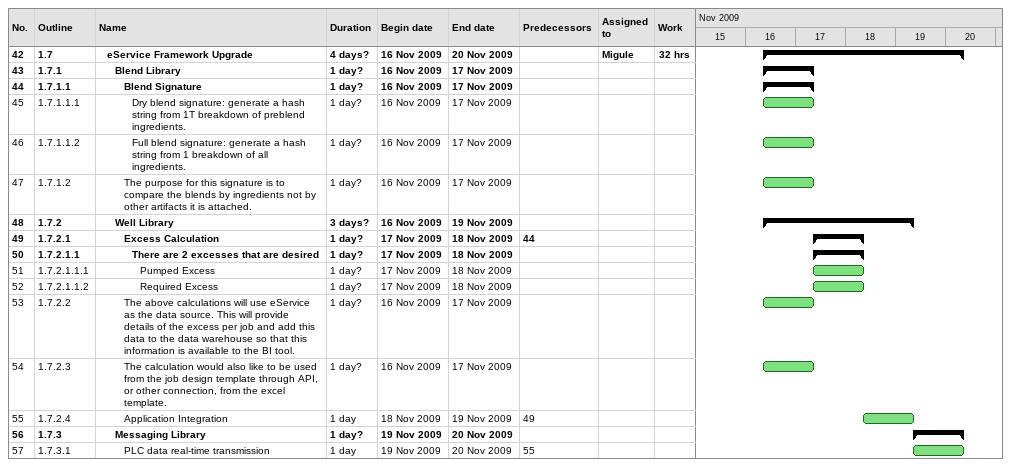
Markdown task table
| ID | WBS | Task | Duration | Start | Finish | Predecessors | Resources | Work (h) |
|---|---|---|---|---|---|---|---|---|
| 42 | 1.7 | **eService Framework Upgrade** | 4d? | 2009-11-16 | 2009-11-20 |  | Migule | 32 |
| 43 | 1.7.1 | **Blend Library** | 1d? | 2009-11-16 | 2009-11-17 |  |  |  |
| 44 | 1.7.1.1 | **Blend Signature** | 1d? | 2009-11-16 | 2009-11-17 |  |  |  |
| 45 | 1.7.1.1.1 | Dry blend signature: generate a hash string from 1T breakdown of preblend ingredients. | 1d? | 2009-11-16 | 2009-11-17 |  |  |  |
| 46 | 1.7.1.1.2 | Full blend signature: generate a hash string from 1 breakdown of all ingredients. | 1d? | 2009-11-16 | 2009-11-17 |  |  |  |
| 47 | 1.7.1.2 | The purpose for this signature is to compare the blends by ingredients not by other artifacts it is attached. | 1d? | 2009-11-16 | 2009-11-17 |  |  |  |
| 48 | 1.7.2 | **Well Library** | 3d? | 2009-11-16 | 2009-11-19 |  |  |  |
| 49 | 1.7.2.1 | **Excess Calculation** | 1d? | 2009-11-17 | 2009-11-18 | 44 |  |  |
| 50 | 1.7.2.1.1 | **There are 2 excesses that are desired** | 1d? | 2009-11-17 | 2009-11-18 |  |  |  |
| 51 | 1.7.2.1.1.1 | Pumped Excess | 1d? | 2009-11-17 | 2009-11-18 |  |  |  |
| 52 | 1.7.2.1.1.2 | Required Excess | 1d? | 2009-11-17 | 2009-11-18 |  |  |  |
| 53 | 1.7.2.2 | The above calculations will use eService as the data source. This will provide details of the excess per job and add this data to the data warehouse so that this information is available to the BI tool. | 1d? | 2009-11-16 | 2009-11-17 |  |  |  |
| 54 | 1.7.2.3 | The calculation would also like to be used from the job design template through API, or other connection, from the excel template. | 1d? | 2009-11-16 | 2009-11-17 |  |  |  |
| 55 | 1.7.2.4 | Application Integration | 1d | 2009-11-18 | 2009-11-19 | 49 |  |  |
| 56 | 1.7.3 | **Messaging Library** | 1d? | 2009-11-19 | 2009-11-20 |  |  |  |
| 57 | 1.7.3.1 | PLC data real-time transmission | 1d | 2009-11-19 | 2009-11-20 | 55 |  |  |
